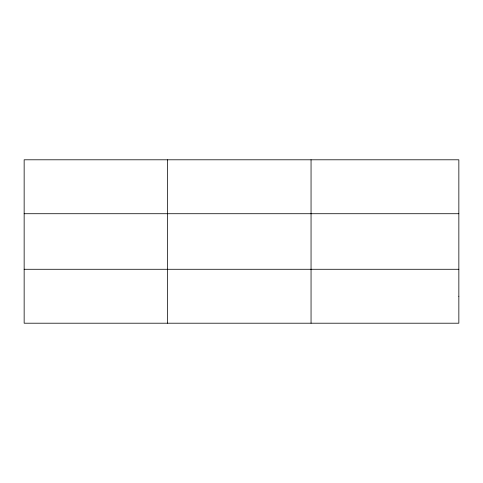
<?xml version="1.0" encoding="UTF-8"?>
<svg xmlns="http://www.w3.org/2000/svg" width="483" height="483" viewBox="0 0 483 483"><rect width="100%" height="100%" fill="white"/><g stroke="black" fill="none" stroke-linecap="round" stroke-linejoin="round"><path stroke-width="0.72" d="M167.601 159.795L167.601 323.205M311.052 159.795L311.052 323.205M24.15 213.721L458.85 213.721M24.15 269.279L458.85 269.279M458.85 296.242L458.85 323.205L24.15 323.205L24.15 159.795L458.85 159.795L458.85 296.242"/></g></svg>
